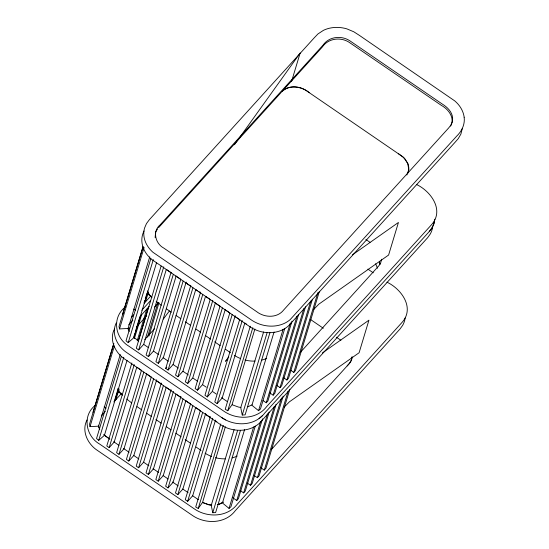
<?xml version="1.0" encoding="UTF-8"?>
<svg xmlns="http://www.w3.org/2000/svg" width="549" height="549" viewBox="0 0 549 549"><rect width="100%" height="100%" fill="white"/><g stroke="black" fill="none" stroke-linecap="round" stroke-linejoin="round"><path stroke-width="0.82" d="M155.12 237.566L155.552 232.79M352.012 356.905L351.792 359.224L349.761 362.992L347.153 365.929M352.149 356.96L351.037 361.112L349.239 363.623L271.371 449.528M381.651 259.252L380.539 263.403L378.741 265.915L300.468 352.259M434.801 219.195L433.799 224.006L431.83 228.158L429.215 231.616M462.237 128.761L460.872 134.114L458.271 138.602L455.19 142.136L288.946 325.413A29.522 24.122 16.8 0 1 279.88 330.937A29.33 23.964 16.8 0 1 268.138 332.667A29.516 24.115 16.8 0 1 251.023 327.513L151.833 259.547A29.571 24.163 16.8 0 1 144.03 230.985M93.001 412.313L113.65 343.914M142.905 247.023L122.502 314.604L123.456 313.273M113.863 343.564L89.521 424.178L90.022 426.635L98.621 426.182L120.258 354.524M143.117 246.673L119.023 326.47L119.524 328.926L128.123 328.467L149.76 256.815M90.022 426.635L114.364 346.021M119.524 328.926L144.113 247.496M121.356 356.294L96.528 438.534L98.731 440.339L104.427 435.316L127.045 360.405M150.858 258.586L126.03 340.826L128.233 342.624L133.929 337.608L156.547 262.697M98.731 440.339L123.806 357.282M128.233 342.624L153.308 259.574M114.549 400.585L117.994 389.186M133.73 337.072L134.958 333.003M135.445 331.37L139.871 316.718M144.051 302.876L144.792 300.433M145.279 298.8L147.002 293.104M115.976 399.555L119.174 388.966M134.416 338.486L141.546 314.872M145.478 301.847L148.429 292.075M137.168 340.874L146.755 309.121M138.348 340.661L148.429 307.275M131.87 362.93L106.794 445.98L109.176 447.613L114.185 442.082L136.804 367.171M161.125 266.032L136.289 348.272L138.677 349.905L143.687 344.374L166.306 269.463M109.176 447.613L134.251 364.563M138.677 349.905L163.746 266.848M147.496 337.086L157.824 302.89M148.923 336.057L159.004 302.677M141.429 370.458L116.601 452.699L118.982 454.325L123.999 448.794L146.617 373.883M170.931 272.75L146.103 354.99L148.484 356.617L153.5 351.086L176.112 276.174M118.982 454.325L143.811 372.085M148.484 356.617L173.312 274.376M151.243 377.17L126.414 459.41L128.795 461.043L133.812 455.512L156.671 379.784M180.745 279.462L155.916 361.702L158.297 363.328L163.307 357.797L186.173 282.076M128.795 461.043L153.624 378.803M158.297 363.328L183.126 281.095M161.296 383.072L136.221 466.122L138.602 467.755L143.618 462.224L166.237 387.313M195.739 289.604L173.12 364.515L168.104 370.047L165.723 368.413L190.798 285.363M138.602 467.755L163.437 385.515M168.104 370.047L192.932 287.806M171.11 389.783L146.034 472.84L148.415 474.466L153.432 468.935L176.044 394.024M200.611 292.075L175.536 375.132L177.917 376.758L182.927 371.227L205.546 296.316M148.415 474.466L173.491 391.416M177.917 376.758L202.746 294.518M180.916 396.502L155.841 479.551L158.229 481.185L163.238 475.647L185.857 400.743M210.171 299.603L185.342 381.843L187.724 383.47L192.74 377.938L215.359 303.027M158.229 481.185L183.057 398.945M187.724 383.47L212.799 300.42M190.482 404.03L165.654 486.263L168.035 487.896L173.052 482.365L195.664 407.454M219.984 306.315L195.156 388.555L197.537 390.188L202.554 384.657L225.165 309.746M168.035 487.896L192.864 405.656M197.537 390.188L222.366 307.948M291.505 81.65L300.145 53.027L234.444 144.758M200.296 410.741L175.467 492.981L177.849 494.608L182.858 489.077L205.724 413.356M229.791 313.033L204.962 395.273L207.344 396.9L212.36 391.368L235.226 315.641M177.849 494.608L202.677 412.368M207.344 396.9L232.179 314.659M210.349 416.643L185.274 499.693L187.655 501.326L192.672 495.788L215.531 420.067M239.604 319.744L214.776 401.985L217.157 403.611L222.173 398.08L244.785 323.169M187.655 501.326L212.731 418.269M217.157 403.611L242.233 320.561M220.78 423.945L195.712 506.995L198.244 508.436L202.526 502.452L225.392 426.724M250.282 326.236L225.207 409.286L227.746 410.727L232.028 404.737L254.894 329.016M198.244 508.436L223.319 425.386M227.746 410.727L252.821 327.678M234.107 429.641L211.241 505.361L212.751 512.732L215.62 512.581L240.448 430.341M263.609 331.932L240.743 407.653L242.253 415.023L245.115 414.872L269.943 332.632M212.751 512.732L237.58 430.491M242.253 415.023L267.082 332.783M244.552 429.689L222.427 502.973L229.043 508.388L230.944 506.713L255.278 426.099M274.054 331.98L251.929 405.265L258.545 410.679L260.446 409.005L284.78 328.391M229.043 508.388L253.624 426.964M258.545 410.679L283.126 329.249M232.858 497.819L236.756 500.489L260.597 421.508M263.005 400.557L266.251 402.781L290.346 322.984M262.518 418.846L238.424 498.643L236.756 500.489M292.02 321.138L267.926 400.935L266.251 402.781M240.387 490.669L243.639 492.892L267.487 413.912M269.888 392.96L273.141 395.184L296.982 316.203M269.154 412.066L245.307 491.053L243.639 492.892M298.656 314.357L274.809 393.338L273.141 395.184M247.276 483.079L250.522 485.302L274.37 406.322M276.771 385.371L280.024 387.594L303.872 308.607M276.037 404.476L252.19 483.456L250.522 485.302M305.539 306.767L281.692 385.748L280.024 387.594M254.16 475.482L257.406 477.705L281.5 397.908M283.661 377.774L286.907 379.997L310.755 301.017M283.167 396.069L259.08 475.859L257.406 477.705M312.422 299.171L288.575 378.151L286.907 379.997M261.043 467.892L264.289 470.109L288.136 391.128M290.545 370.177L293.79 372.4L317.885 292.603M289.81 389.289L265.963 468.27L264.289 470.109M319.305 291.574L295.465 370.561L293.79 372.4M406.864 175.001L408.772 169.758L407.722 163.279L403.693 157.57L398.306 153.603M116.21 323.025C110.898 333.922 117.589 346.769 127.121 352.842L221.604 417.501C234.478 426.662 254.757 426.312 264.755 413.033L429.551 231.239L432.125 227.691A29.934 24.458 16.8 0 0 434.376 221.885M114.576 328.776C108.716 339.776 115.345 353.165 125.158 359.362L219.627 424.013C232.502 433.175 252.787 432.825 262.786 419.546L427.582 237.758L430.155 234.203A29.934 24.458 16.8 0 0 432.694 226.785M87.037 419.971C81.183 430.972 87.806 444.361 97.626 450.557L192.095 515.202C204.969 524.37 225.255 524.021 235.253 510.742L400.049 328.947L402.623 325.399A29.934 24.458 16.8 0 0 405.162 317.981M450.619 126.071C455.162 118.104 448.547 109.217 441.471 105.463L350.241 43.035C341.67 36.68 328.48 37.867 322.345 47.001L282.117 91.374C289.151 84.512 300.825 86.042 308.037 91.827L402.643 156.657L405.087 159.038L407.976 163.911A17.774 14.521 16.8 0 1 407.989 172.956M155.621 231.994L157.57 228.947M228.734 356.898L225.509 361.29L227.869 359.259M163.341 319.065L169.332 311.029M128.631 324.939L132.837 320.129M101.297 415.902L102.841 414.049M158.531 227.711L280.34 93.337C287.347 84.175 301.326 85.829 309.368 92.74M125.673 306.658C111.749 317.192 114.535 337.807 129.09 346.33L223.567 410.988C236.447 420.15 256.726 419.793 266.725 406.521L431.178 225.097C444.786 210.617 431.116 191.32 416.437 184.457M131.534 317.233L133.688 314.845M144.243 303.206L150.783 295.993M141.807 310.233L150.22 300.955M128.137 329.661L129.756 327.877M140.311 316.238L149.191 306.438M136.893 326.518L146.425 316.004M154.523 307.069L158.634 302.533M144.771 339.55L154.53 328.789M95.19 405.45C82.021 415.607 85.843 436.311 99.589 444.038L194.065 508.697C206.946 517.858 227.224 517.508 237.223 504.229L401.676 322.812C415.284 308.325 401.614 289.035 386.942 282.165M102.032 414.941L105.305 411.325M113.808 401.943L121.748 393.187M165.723 368.413L166.834 367.185M313.664 309.464L318.894 304.125L388.603 255.038L398.437 222.469L352.506 254.811M284.162 407.173L289.392 401.841L359.101 352.746L368.935 320.177L322.338 352.993M259.025 418.599L262.175 415.847M252.018 404.846L247.942 406.768M223.141 502.15L218.44 504.476M223.278 502.198L219.621 504.167L217.349 504.62M211.832 505.011L208.51 504.723L202.958 502.671M232.248 404.791L238.52 407.07A17.774 14.528 16.8 0 0 240.915 407.413M202.746 502.5L209.018 504.778A17.774 14.528 16.8 0 0 211.413 505.121M221.604 417.501L225.694 419.923M239.947 319.813L235.082 316.533M244.943 323.114L246.371 324.061M210.445 417.521L205.58 414.241M215.448 420.829L216.876 421.769M365.895 239.501L370.026 242.322M367.885 269.127L373.258 272.798M310.199 319.278L323.32 328.261M336.4 337.21L340.888 340.284M175.996 276.092L180.621 279.263M185.891 282.865L190.489 286.008M195.444 289.398L197.565 290.853M198.271 291.334L200.385 292.782M206.026 296.645L210.274 299.548M215.119 302.87L220.355 306.452M224.987 309.622L228.974 312.354M147.441 293.873L150.687 296.096M161.248 305.299L156.17 301.305M166.573 308.943L171.336 312.203M176.064 315.442L180.745 318.64M185.39 321.817L190.688 325.447M195.986 329.071L200.632 332.248M205.285 335.432L210.617 339.083M214.659 341.849L220.108 345.582M225.646 349.37L230.47 352.671M133.675 309.06L135.624 310.391M138.705 340.963L133.935 337.525M143.811 344.456L148.402 347.599M153.699 351.223L158.352 354.407M163.012 357.598L168.344 361.242M173.004 364.433L178.336 368.084M183.002 371.275L188.334 374.926M193.001 378.117L197.667 381.308M202.993 384.959L206.321 387.237M212.971 391.787L216.285 394.052M221.542 397.648L227.286 401.58M146.501 373.8L151.126 376.971M156.39 380.574L160.987 383.724M165.942 387.107L170.883 390.497M176.531 394.354L180.772 397.263M185.617 400.578L190.86 404.16M196.151 407.783L200.138 410.515M117.939 391.581L121.192 393.805M131.746 403.007L126.668 399.013M137.072 406.651L141.841 409.918M146.562 413.15L151.243 416.348M155.889 419.532L161.186 423.155M166.484 426.779L171.13 429.956M175.783 433.147L181.115 436.791M185.157 439.564L190.606 443.29M196.144 447.078L200.968 450.379M104.173 406.768L106.122 408.106M109.827 439.097L104.434 435.233M113.657 441.719L118.934 445.328M123.532 448.478L129.097 452.28M133.503 455.299L138.842 458.95M143.509 462.141L148.834 465.792M152.965 468.62L158.62 472.49M163.019 475.503L168.166 479.023M172.489 481.981L178.205 485.892M182.693 488.967L188.101 492.666M192.61 495.747L198.409 499.72M166.628 269.628L171.322 272.874M137.126 367.343L141.155 370.122M109.697 439.008L105.532 436.126A17.801 14.549 16.8 0 1 103.617 434.582M151.943 297.496L150.735 296.412A29.481 24.087 16.8 0 1 147.317 290.846M122.441 395.211L121.233 394.12A29.481 24.087 16.8 0 1 117.815 388.555M375.591 263.788L377.534 268.221M129.248 331.459L128.644 330.148A17.637 14.411 16.8 0 1 128.095 328.124M99.746 429.167L99.143 427.856A17.637 14.411 16.8 0 1 98.491 425.152M379.462 261.571L379.819 264.357M379.503 261.708L379.826 264.426M237.237 456.047A29.454 24.067 16.8 0 1 232.055 457.893M225.605 458.813A29.454 24.067 16.8 0 1 215.483 457.715M211.598 456.48A29.454 24.067 16.8 0 1 205.065 453.172M99.582 429.14A17.801 14.549 16.8 0 1 98.539 425.88M266.739 358.339A29.454 24.067 16.8 0 1 261.557 360.185M255.1 361.105A29.454 24.067 16.8 0 1 244.984 360.007M240.332 358.47A29.454 24.067 16.8 0 1 234.56 355.464M464.159 117.218C465.106 124.397 461.778 131.259 456.679 136.152L290.153 319.621A29.571 24.163 16.8 0 1 251.97 320.362L152.91 252.252A29.543 24.142 16.8 0 1 144.531 228.123L146.473 223.573L149.362 219.703L314.227 37.833L317.96 33.942L323.443 30.332A29.742 24.307 16.8 0 1 346.769 28.836L353.789 31.78L359.307 35.321L454.812 100.941A29.33 23.964 16.8 0 1 464.159 117.218M452.63 118.09L452.314 121.988L450.791 125.254L448.56 128.075L283.703 309.938C277.286 318.379 264.385 317.789 256.609 311.612L163.856 248.134C155.449 243.749 152.114 231.198 160.191 224.795L322.997 45.196C329.002 36.364 341.718 35.136 350.214 41.045L442.171 103.981C447.263 107.137 452.17 111.756 452.63 118.09"/></g></svg>
